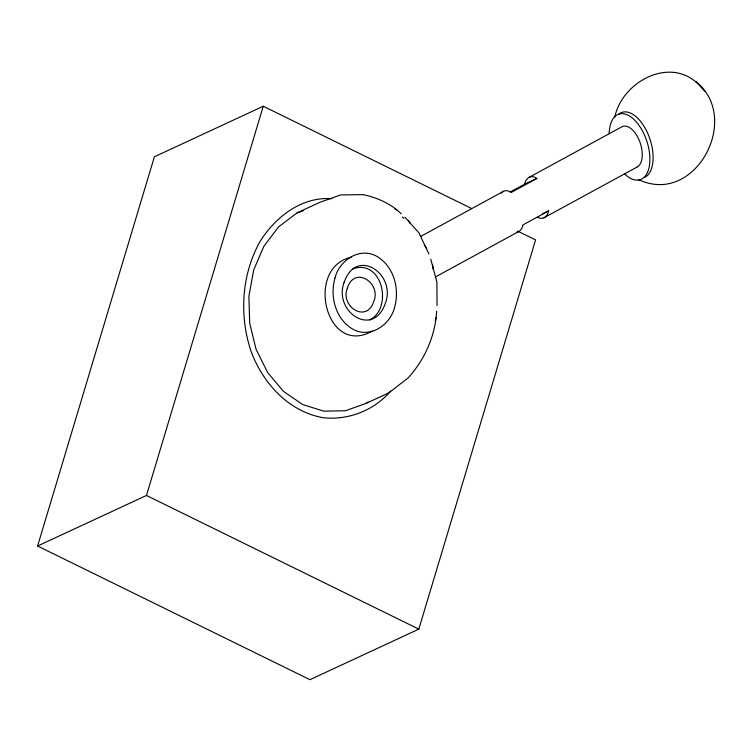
<?xml version="1.0" encoding="UTF-8"?>
<svg xmlns="http://www.w3.org/2000/svg" width="752" height="752" viewBox="0 0 752 752"><rect width="100%" height="100%" fill="white"/><g stroke="black" fill="none" stroke-linecap="round" stroke-linejoin="round"><path stroke-width="1.13" d="M437.062 305.585L436.874 282.047L430.774 259.167M401.258 213.869C390.833 203.566 377.429 197.738 363.188 194.636L340.524 194.947L319.797 202.354L296.993 212.938L278.625 226.831L263.867 246.271L253.734 269.921L248.893 296.185L249.702 323.257L256.084 349.295L267.609 372.531L283.504 391.378L302.671 404.557L323.811 411.165L345.478 410.752L366.205 403.345L389.01 392.751L408.11 377.918C424.786 359.569 435.286 335.975 436.639 311.178M510.326 191.957L524.727 184.108L525.131 182.36A21.46 11.346 71.9 0 1 535.499 177.547L536.872 178.468L511.163 192.474L509.79 191.553A21.46 11.346 71.9 0 0 501.189 193.179M542.577 213.7L548.65 210.88L548.246 212.628A21.46 11.346 71.9 0 1 537.877 217.441M435.295 320.578L436.075 317.654M517.714 231.137L535.584 239.907L418.817 629.133L309.946 679.686L37.6 546.018L154.376 156.792L263.247 106.239L471.448 208.426M37.6 546.018L146.471 495.465L263.247 106.239M614.779 117.039C622.59 80.144 673.501 54.464 701.061 87.204M390.683 391.04C374.308 410.357 348.514 420.415 323.313 417.745C288.815 411.701 263.266 383.595 251.262 351.927C239.117 316.084 241.364 275.749 259.543 242.323C274.715 217.488 301.392 196.413 331.811 198.697M369.824 319.985C393.55 307.371 381.875 258.133 352.519 268.953M372.372 331.059C325.597 357.623 304.71 267.345 351.165 257.297M366.205 403.345L368.038 401.953M420.669 236.457L503.614 191.252M529.323 177.237L622.177 126.637A21.554 11.383 71.9 0 1 639.924 142.072A21.554 11.383 71.9 0 1 636.897 167.113M548.65 210.88L522.95 224.886L522.537 226.643A21.46 11.346 71.9 0 1 516.427 232.283M435.399 276.962L518.344 231.757M544.053 217.751L636.906 167.151M524.727 184.108L536.872 178.468M296.993 212.938L303.535 210.598M638.307 179.437C694.754 206.819 742.431 118.374 695.779 81.507M146.471 495.465L418.817 629.133M394.603 208.624L396.915 209.94M428.903 254.007L419.061 233.045L404.943 217.225M402.423 216.943L403.843 218.437M701.381 87.57L705.028 91.49M424.335 245.143L426.713 248.461M408.524 220.543L410.197 223.438M432.635 264.77L433.011 269.019M618.539 114.379A34.479 18.217 71.9 0 1 648.393 134.918A34.479 18.217 71.9 0 1 644.52 177.5M609.195 133.837A34.479 18.217 71.9 0 1 631.464 117.34A34.479 18.217 71.9 0 1 649.606 164.303A34.479 18.217 71.9 0 1 624.658 173.881M334.95 278.099C329.573 296.833 335.796 320.004 353.694 329.667C370.886 338.381 390.316 324.601 394.593 307.38C399.97 288.646 393.747 265.475 375.85 255.812C358.657 247.098 339.227 260.878 334.95 278.099M344.059 282.573C333.258 311.563 373.321 338.861 385.485 302.906C396.285 273.907 356.222 246.618 344.059 282.573M347.368 288.157C339.829 306.421 366.835 324.074 373.876 301.167C381.424 282.902 354.418 265.259 347.368 288.157"/></g></svg>
